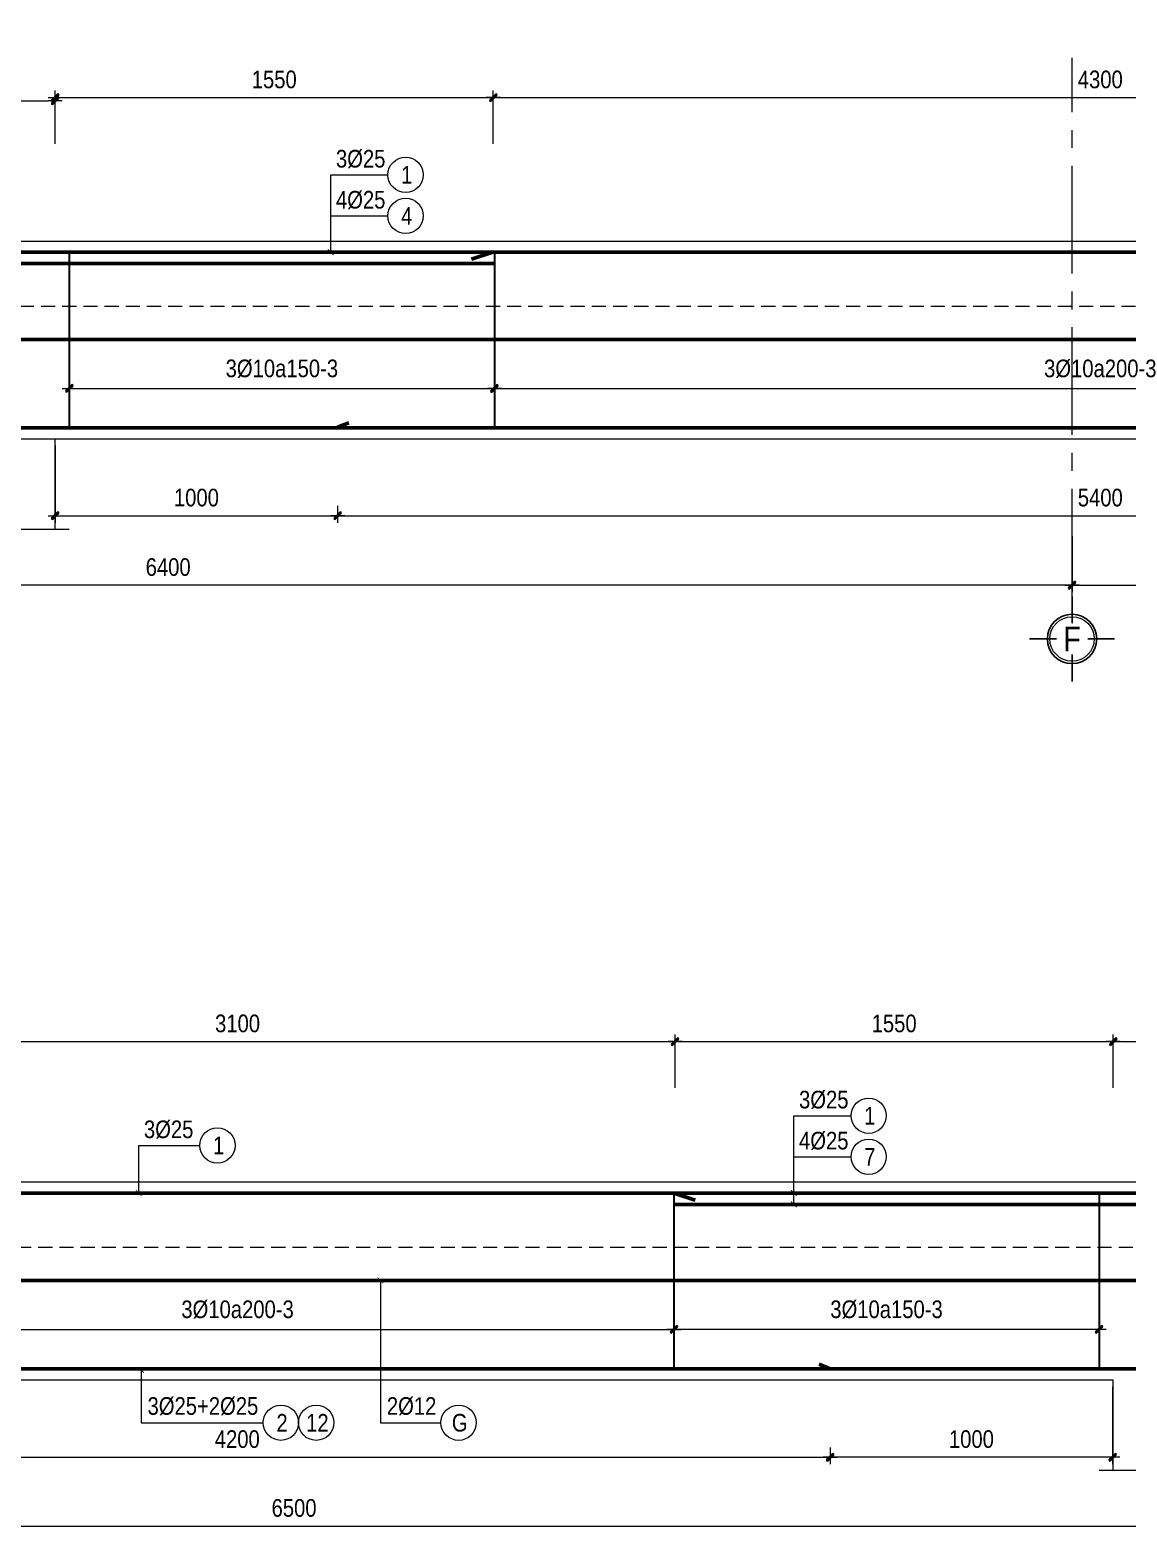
# Model space of a CAD drawing. Header units: millimetres. Extents: x 397144 to 8960116, y 345581 to 674207.
# Drawn here: x 4984848 to 4988732, y 606569 to 611866 of the extents above; entities that cross this region are included whole.
import ezdxf
from ezdxf.enums import TextEntityAlignment as Align
from ezdxf.xclip import XClip

# ---------------------------------------------------------------- set-up
doc = ezdxf.new("R2010")
doc.units = ezdxf.units.MM
doc.header["$XCLIPFRAME"] = 0
doc.header["$PDSIZE"] = -10
doc.linetypes.add('CENTER2', pattern=[28.575, 19.05, -3.175, 3.175, -3.175])
doc.linetypes.add('HIDDEN', pattern=[0.375, 0.25, -0.125])
doc.layers.get('0').update_dxf_attribs({"linetype": 'CONTINUOUS'})
doc.layers.get('Defpoints').update_dxf_attribs({"color": 12, "linetype": 'CONTINUOUS'})
for name, color, linetype, lineweight in [('2', 2, 'CONTINUOUS', 20), ('CDAI', 8, 'CONTINUOUS', 30), ('CTHEP', 2, 'CONTINUOUS', 50), ('DBAO', 3, 'CONTINUOUS', 20), ('DGIONG', 4, 'CONTINUOUS', 13), ('KTH', 150, 'CONTINUOUS', 5), ('Net khuat', 8, 'HIDDEN', 13), ('STICK', 1, 'CONTINUOUS', 9), ('TEXT', 7, 'CONTINUOUS', 15)]:
    doc.layers.add(name, color=color, linetype=linetype, lineweight=lineweight)
doc.layers.add('8', color=8, linetype='CONTINUOUS')
doc.styles.add('HELVECONDENSE', font='VHELVCN_0.TTF')
doc.styles.add('Star-HelCon', font='VHELVCN_0.TTF')
doc.styles.add('TTP-HelCon', font='VHELVCN_0.TTF')
doc.styles.add('VNI-HELVE-CONDENSE', font='VHELVCN_0.TTF')
doc.dimstyles.new('kc-25', dxfattribs={"dimtxt": 62.5, "dimasz": 20, "dimexe": 20, "dimexo": 50, "dimgap": 25, "dimtad": 3, "dimdec": 0, "dimzin": 0, "dimdsep": 46, "dimtxsty": 'VNI-HELVE-CONDENSE', "dimblk": 'DIM', "dimcen": 2.5, "dimclrd": 256, "dimclre": 154, "dimclrt": 7, "dimaunit": 1, "dimadec": 0, "dimazin": 0, "dimtfac": 1, "dimtdec": 0, "dimtix": 1, "dimtmove": 0, "dimatfit": 3, "dimldrblk": 'DOT', "dimfxl": 1, "dimtolj": 1, "dimtzin": 0, "dimarcsym": 0})
doc.dimstyles.new('TTP-25', dxfattribs={"dimscale": 25, "dimtxt": 2.5, "dimasz": 1, "dimexe": 1, "dimexo": 1, "dimgap": 0.09, "dimtad": 0, "dimdec": 4, "dimrnd": 5, "dimzin": 9, "dimdsep": 46, "dimtxsty": 'TTP-HelCon', "dimblk": 'Stick1', "dimcen": 0.09, "dimdle": 1.5, "dimclrd": 256, "dimclre": 256, "dimclrt": 7, "dimadec": 0, "dimazin": 0, "dimtfac": 1, "dimtdec": 4, "dimtmove": 0, "dimatfit": 3, "dimldrblk": '_ArchTick1', "dimfxl": 1, "dimtvp": 1, "dimtolj": 1, "dimtzin": 0, "dimarcsym": 0})

# ---------------------------------------------------------------- blocks, each defined once
blk = doc.blocks.new('CX26')
at = {"layer": 'CTHEP'}
blk.add_line((5058990.32788, 546786.46273), (5097842.02123, 546786.41461), dxfattribs=at)
for points in [[(5098025.38601, 546467.2151), (5098025.38601, 547095.40231), (5058836.60282, 547095.46705), (5058836.60282, 546469.20456)], [(5058871.81958, 546849.86797), (5058871.81958, 546473.47789), (5058871.81958, 546473.47789), (5059405.47064, 546473.45484), (5065606.60282, 546473.42655), (5066180.64833, 546473.42466), (5097991.31059, 546473.40252), (5097991.31059, 546996.27803)]]:
    blk.add_lwpolyline(points, dxfattribs=at)
at = {"layer": 'DBAO'}
blk.add_lwpolyline([(5090956.60421, 546434.3673), (5098055.38602, 546434.35991), (5098055.38602, 547134.35662), (5065754.50907, 547134.40146)], dxfattribs=at)
at = {"layer": 'Net khuat', "ltscale": 200}
blk.add_lwpolyline([(5058806.60282, 546904.47786), (5098055.38602, 546904.47786)], dxfattribs=at)
blk = doc.blocks.new('dau truc')
blk.add_circle((0, 0), 180)
at = {"layer": '8'}
for p, q in [((0, 127), (0, 345)), ((-127, 0), (-345, 0)), ((345, 0), (127, 0)), ((0, -345), (0, -127))]:
    blk.add_line(p, q, dxfattribs=at)
blk.add_circle((0, 0), 200, dxfattribs=at)
at = {"layer": 'TEXT', "style": 'HELVECONDENSE'}
blk.add_attdef('A', text='', height=233, dxfattribs=at).set_placement((0, 0), align=Align.MIDDLE)
blk = doc.blocks.new('Stick1')
at = {"layer": 'STICK'}
h = blk.add_hatch(color=256, dxfattribs=at)
edge = h.paths.add_edge_path()
edge.add_line((0.3, 0.5), (-0.5, -0.3))
edge.add_arc((-0.4, -0.4), 0.141, 135, 315)
edge.add_line((-0.3, -0.5), (0.5, 0.3))
edge.add_arc((0.4, 0.4), 0.141, 315, 495)
blk.add_line((1, 0), (-1, 0), dxfattribs=at)
blk.add_lwpolyline([(0.3, 0.5), (-0.5, -0.3, 1), (-0.3, -0.5), (0.5, 0.3, 1), (0.3, 0.5, 1)], format="xyb", dxfattribs=at)
blk = doc.blocks.new('*D8637')
at = {"layer": 'Defpoints', "color": 0, "transparency": 16777216}
for p in [(5079741.5, 532698.1), (5081246.5, 532615.6), (5079741.5, 532558.2)]:
    blk.add_point(p, dxfattribs=at)
at = {"layer": 'KTH', "lineweight": -2, "transparency": 16777216}
for p, q in [((5079741.5, 532673.1), (5079741.5, 532533.2)), ((5081246.5, 532590.6), (5081246.5, 532533.2)), ((5081221.5, 532558.2), (5079766.5, 532558.2))]:
    blk.add_line(p, q, dxfattribs=at)
at = {"layer": 'KTH', "lineweight": -2, "transparency": 16777216, "xscale": 25, "yscale": 25, "zscale": 25, "rotation": 180}
blk.add_blockref('Stick1', (5079741.5, 532558.2), dxfattribs=at)
at = {"layer": 'KTH', "lineweight": -2, "transparency": 16777216, "xscale": 25, "yscale": 25, "zscale": 25}
blk.add_blockref('Stick1', (5081246.5, 532558.2), dxfattribs=at)
at = {"layer": 'KTH', "color": 7, "transparency": 16777216, "insert": (5080494, 532628.1), "char_height": 62.5, "attachment_point": 5, "style": 'TTP-HelCon'}
blk.add_mtext('\\A1;3Þ10a150-3', dxfattribs=at)
blk = doc.blocks.new('_ArchTick1')
at = {"color": 0, "const_width": 3.81}
blk.add_lwpolyline([(-12.7, -12.7), (12.7, 12.7)], dxfattribs=at)
blk = doc.blocks.new('*D8639')
at = {"layer": 'Defpoints', "color": 0, "transparency": 16777216}
for p in [(5081896.5, 533577.1), (5081296.5, 533424), (5081896.5, 533424)]:
    blk.add_point(p, dxfattribs=at)
at = {"layer": 'KTH', "lineweight": -2, "transparency": 16777216}
for p, q in [((5081296.5, 533449), (5081296.5, 533602.1)), ((5081896.5, 533449), (5081896.5, 533602.1)), ((5081321.5, 533577.1), (5081871.5, 533577.1))]:
    blk.add_line(p, q, dxfattribs=at)
at = {"layer": 'KTH', "lineweight": -2, "transparency": 16777216, "xscale": 25, "yscale": 25, "zscale": 25, "rotation": 180}
blk.add_blockref('Stick1', (5081296.5, 533577.1), dxfattribs=at)
at = {"layer": 'KTH', "lineweight": -2, "transparency": 16777216, "xscale": 25, "yscale": 25, "zscale": 25}
blk.add_blockref('Stick1', (5081896.5, 533577.1), dxfattribs=at)
at = {"layer": 'KTH', "color": 7, "transparency": 16777216, "insert": (5081596.5, 533641), "char_height": 62.5, "attachment_point": 5, "style": 'TTP-HelCon'}
blk.add_mtext('\\A1;600', dxfattribs=at)
blk = doc.blocks.new('*D8610')
at = {"layer": 'Defpoints', "color": 0, "transparency": 16777216}
for p in [(5081296.5, 533577), (5079745.5, 533388), (5081296.5, 533388)]:
    blk.add_point(p, dxfattribs=at)
at = {"layer": 'KTH', "lineweight": -2, "transparency": 16777216}
for p, q in [((5079745.5, 533413), (5079745.5, 533602)), ((5081296.5, 533413), (5081296.5, 533602)), ((5079770.5, 533577), (5081271.5, 533577))]:
    blk.add_line(p, q, dxfattribs=at)
at = {"layer": 'KTH', "lineweight": -2, "transparency": 16777216, "xscale": 25, "yscale": 25, "zscale": 25, "rotation": 180}
blk.add_blockref('Stick1', (5079745.5, 533577), dxfattribs=at)
at = {"layer": 'KTH', "lineweight": -2, "transparency": 16777216, "xscale": 25, "yscale": 25, "zscale": 25}
blk.add_blockref('Stick1', (5081296.5, 533577), dxfattribs=at)
at = {"layer": 'KTH', "color": 7, "transparency": 16777216, "insert": (5080521, 533640.9), "char_height": 62.5, "attachment_point": 5, "style": 'TTP-HelCon'}
blk.add_mtext('\\A1;1550', dxfattribs=at)
blk = doc.blocks.new('*D8615')
at = {"layer": 'Defpoints', "color": 0, "transparency": 16777216}
for p in [(5076651.5, 532698.2), (5079741.5, 532698.1), (5079741.5, 532558.1)]:
    blk.add_point(p, dxfattribs=at)
at = {"layer": 'KTH', "lineweight": -2, "transparency": 16777216}
for p, q in [((5076651.5, 532673.2), (5076651.5, 532533.1)), ((5079741.5, 532673.1), (5079741.5, 532533.1)), ((5076676.5, 532558.1), (5079716.5, 532558.1))]:
    blk.add_line(p, q, dxfattribs=at)
at = {"layer": 'KTH', "lineweight": -2, "transparency": 16777216, "xscale": 25, "yscale": 25, "zscale": 25, "rotation": 180}
blk.add_blockref('Stick1', (5076651.5, 532558.1), dxfattribs=at)
at = {"layer": 'KTH', "lineweight": -2, "transparency": 16777216, "xscale": 25, "yscale": 25, "zscale": 25}
blk.add_blockref('Stick1', (5079741.5, 532558.1), dxfattribs=at)
at = {"layer": 'KTH', "color": 7, "transparency": 16777216, "insert": (5078196.5, 532628), "char_height": 62.5, "attachment_point": 5, "style": 'TTP-HelCon'}
blk.add_mtext('\\A1;3Þ10a200-3', dxfattribs=at)
blk = doc.blocks.new('*D8617')
at = {"layer": 'Defpoints', "color": 0, "transparency": 16777216}
for p in [(5079745.5, 533577), (5076647.5, 533399), (5079745.5, 533388)]:
    blk.add_point(p, dxfattribs=at)
at = {"layer": 'KTH', "lineweight": -2, "transparency": 16777216}
for p, q in [((5076647.5, 533424), (5076647.5, 533602)), ((5079745.5, 533413), (5079745.5, 533602)), ((5076672.5, 533577), (5079720.5, 533577))]:
    blk.add_line(p, q, dxfattribs=at)
at = {"layer": 'KTH', "lineweight": -2, "transparency": 16777216, "xscale": 25, "yscale": 25, "zscale": 25, "rotation": 180}
blk.add_blockref('Stick1', (5076647.5, 533577), dxfattribs=at)
at = {"layer": 'KTH', "lineweight": -2, "transparency": 16777216, "xscale": 25, "yscale": 25, "zscale": 25}
blk.add_blockref('Stick1', (5079745.5, 533577), dxfattribs=at)
at = {"layer": 'KTH', "color": 7, "transparency": 16777216, "insert": (5078196.5, 533640.9), "char_height": 62.5, "attachment_point": 5, "style": 'TTP-HelCon'}
blk.add_mtext('\\A1;3100', dxfattribs=at)
blk = doc.blocks.new('DIM')
h = blk.add_hatch(color=1)
h.paths.add_polyline_path([(0.49, 0.29, 1), (0.29, 0.49), (-0.19, 0), (0.19, 0)])
h.paths.add_polyline_path([(0.19, 0), (-0.19, 0), (-0.49, -0.29, 1), (-0.29, -0.49)])
at = {"color": 9}
for p, q in [((-0.19, 0), (-1.5, 0)), ((0.19, 0), (1.5, 0))]:
    blk.add_line(p, q, dxfattribs=at)
at = {"color": 1}
for p, q in [((-0.49, -0.29), (0.29, 0.49)), ((-0.29, -0.49), (0.49, 0.29)), ((-0.19, 0), (0.19, 0))]:
    blk.add_line(p, q, dxfattribs=at)
blk.add_arc((-0.39, -0.39), 0.138, 135, 315, dxfattribs=at)
blk = doc.blocks.new('*D1586')
at = {"layer": 'Defpoints', "color": 0, "transparency": 16777216}
for p in [(5065046.5, 532059.7), (5075146.5, 532059.7), (5075146.5, 531861.7)]:
    blk.add_point(p, dxfattribs=at)
at = {"layer": 'KTH', "lineweight": -2, "transparency": 16777216}
for p, q in [((5065046.5, 532034.7), (5065046.5, 531836.7)), ((5075146.5, 532034.7), (5075146.5, 531836.7)), ((5065071.5, 531861.7), (5075121.5, 531861.7))]:
    blk.add_line(p, q, dxfattribs=at)
at = {"layer": 'KTH', "lineweight": -2, "transparency": 16777216, "xscale": 25, "yscale": 25, "zscale": 25, "rotation": 180}
blk.add_blockref('Stick1', (5065046.5, 531861.7), dxfattribs=at)
at = {"layer": 'KTH', "lineweight": -2, "transparency": 16777216, "xscale": 25, "yscale": 25, "zscale": 25}
blk.add_blockref('Stick1', (5075146.5, 531861.7), dxfattribs=at)
at = {"layer": 'KTH', "color": 7, "transparency": 16777216, "insert": (5070096.5, 531925.5), "char_height": 62.5, "attachment_point": 5, "style": 'TTP-HelCon'}
blk.add_mtext('\\A1;10100', dxfattribs=at)
blk = doc.blocks.new('*D1587')
at = {"layer": 'Defpoints', "color": 0, "transparency": 16777216}
for p in [(5075146.5, 532059.7), (5081646.5, 531958.5), (5081646.5, 531861.7)]:
    blk.add_point(p, dxfattribs=at)
at = {"layer": 'KTH', "lineweight": -2, "transparency": 16777216}
for p, q in [((5075146.5, 532034.7), (5075146.5, 531836.7)), ((5081646.5, 531933.5), (5081646.5, 531836.7)), ((5075171.5, 531861.7), (5081621.5, 531861.7))]:
    blk.add_line(p, q, dxfattribs=at)
at = {"layer": 'KTH', "lineweight": -2, "transparency": 16777216, "xscale": 25, "yscale": 25, "zscale": 25, "rotation": 180}
blk.add_blockref('Stick1', (5075146.5, 531861.7), dxfattribs=at)
at = {"layer": 'KTH', "lineweight": -2, "transparency": 16777216, "xscale": 25, "yscale": 25, "zscale": 25}
blk.add_blockref('Stick1', (5081646.5, 531861.7), dxfattribs=at)
at = {"layer": 'KTH', "color": 7, "transparency": 16777216, "insert": (5078396.5, 531925.5), "char_height": 62.5, "attachment_point": 5, "style": 'TTP-HelCon'}
blk.add_mtext('\\A1;6500', dxfattribs=at)
blk = doc.blocks.new('*D8594')
at = {"layer": 'Defpoints', "color": 0, "transparency": 16777216}
for p in [(5081294.5, 532379.7), (5080294.5, 532165.4), (5080294.5, 532105.5)]:
    blk.add_point(p, dxfattribs=at)
at = {"layer": 'KTH', "lineweight": -2, "transparency": 16777216}
for p, q in [((5081294.5, 532354.7), (5081294.5, 532080.5)), ((5080294.5, 532140.4), (5080294.5, 532080.5)), ((5081269.5, 532105.5), (5080319.5, 532105.5))]:
    blk.add_line(p, q, dxfattribs=at)
at = {"layer": 'KTH', "lineweight": -2, "transparency": 16777216, "xscale": 25, "yscale": 25, "zscale": 25, "rotation": 180}
blk.add_blockref('Stick1', (5080294.5, 532105.5), dxfattribs=at)
at = {"layer": 'KTH', "lineweight": -2, "transparency": 16777216, "xscale": 25, "yscale": 25, "zscale": 25}
blk.add_blockref('Stick1', (5081294.5, 532105.5), dxfattribs=at)
at = {"layer": 'KTH', "color": 7, "transparency": 16777216, "insert": (5080794.5, 532169.3), "char_height": 62.5, "attachment_point": 5, "style": 'TTP-HelCon'}
blk.add_mtext('\\A1;1000', dxfattribs=at)
blk = doc.blocks.new('*D8595')
at = {"layer": 'Defpoints', "color": 0, "transparency": 16777216}
for p in [(5076096.5, 532165.4), (5080294.5, 532140.4), (5080294.5, 532105.5)]:
    blk.add_point(p, dxfattribs=at)
at = {"layer": 'KTH', "lineweight": -2, "transparency": 16777216}
for p, q in [((5076096.5, 532140.4), (5076096.5, 532080.5)), ((5076121.5, 532105.5), (5080269.5, 532105.5)), ((5080294.5, 532115.4), (5080294.5, 532080.5))]:
    blk.add_line(p, q, dxfattribs=at)
at = {"layer": 'KTH', "lineweight": -2, "transparency": 16777216, "xscale": 25, "yscale": 25, "zscale": 25, "rotation": 180}
blk.add_blockref('Stick1', (5076096.5, 532105.5), dxfattribs=at)
at = {"layer": 'KTH', "lineweight": -2, "transparency": 16777216, "xscale": 25, "yscale": 25, "zscale": 25}
blk.add_blockref('Stick1', (5080294.5, 532105.5), dxfattribs=at)
at = {"layer": 'KTH', "color": 7, "transparency": 16777216, "insert": (5078195.5, 532169.3), "char_height": 62.5, "attachment_point": 5, "style": 'TTP-HelCon'}
blk.add_mtext('\\A1;4200', dxfattribs=at)
blk = doc.blocks.new('*D8581')
at = {"layer": 'Defpoints', "color": 0, "transparency": 16777216}
for p in [(5063001.5, 532698.2), (5061496.5, 532615.6), (5063001.5, 532558.2)]:
    blk.add_point(p, dxfattribs=at)
at = {"layer": 'KTH', "lineweight": -2, "transparency": 16777216}
for p, q in [((5063001.5, 532673.2), (5063001.5, 532533.2)), ((5061496.5, 532590.6), (5061496.5, 532533.2)), ((5061521.5, 532558.2), (5062976.5, 532558.2))]:
    blk.add_line(p, q, dxfattribs=at)
at = {"layer": 'KTH', "lineweight": -2, "transparency": 16777216, "xscale": 25, "yscale": 25, "zscale": 25, "rotation": 180}
blk.add_blockref('Stick1', (5061496.5, 532558.2), dxfattribs=at)
at = {"layer": 'KTH', "lineweight": -2, "transparency": 16777216, "xscale": 25, "yscale": 25, "zscale": 25}
blk.add_blockref('Stick1', (5063001.5, 532558.2), dxfattribs=at)
at = {"layer": 'KTH', "color": 7, "transparency": 16777216, "insert": (5062249, 532628.1), "char_height": 62.5, "attachment_point": 5, "style": 'TTP-HelCon'}
blk.add_mtext('\\A1;3Þ10a150-3', dxfattribs=at)
blk = doc.blocks.new('*D8582')
at = {"layer": 'Defpoints', "color": 0, "transparency": 16777216}
for p in [(5061446.5, 533577.1), (5060846.5, 533424), (5061446.5, 533424)]:
    blk.add_point(p, dxfattribs=at)
at = {"layer": 'KTH', "lineweight": -2, "transparency": 16777216}
for p, q in [((5060846.5, 533449), (5060846.5, 533602.1)), ((5061446.5, 533449), (5061446.5, 533602.1)), ((5060871.5, 533577.1), (5061421.5, 533577.1))]:
    blk.add_line(p, q, dxfattribs=at)
at = {"layer": 'KTH', "lineweight": -2, "transparency": 16777216, "xscale": 25, "yscale": 25, "zscale": 25, "rotation": 180}
blk.add_blockref('Stick1', (5060846.5, 533577.1), dxfattribs=at)
at = {"layer": 'KTH', "lineweight": -2, "transparency": 16777216, "xscale": 25, "yscale": 25, "zscale": 25}
blk.add_blockref('Stick1', (5061446.5, 533577.1), dxfattribs=at)
at = {"layer": 'KTH', "color": 7, "transparency": 16777216, "insert": (5061146.5, 533641), "char_height": 62.5, "attachment_point": 5, "style": 'TTP-HelCon'}
blk.add_mtext('\\A1;600', dxfattribs=at)
blk = doc.blocks.new('*D8584')
at = {"layer": 'Defpoints', "color": 0, "transparency": 16777216}
for p in [(5062997.5, 533588), (5061446.5, 533399), (5062997.5, 533399)]:
    blk.add_point(p, dxfattribs=at)
at = {"layer": 'KTH', "lineweight": -2, "transparency": 16777216}
for p, q in [((5061446.5, 533424), (5061446.5, 533613)), ((5061471.5, 533588), (5062972.5, 533588)), ((5062997.5, 533424), (5062997.5, 533613))]:
    blk.add_line(p, q, dxfattribs=at)
at = {"layer": 'KTH', "lineweight": -2, "transparency": 16777216, "xscale": 25, "yscale": 25, "zscale": 25, "rotation": 180}
blk.add_blockref('Stick1', (5061446.5, 533588), dxfattribs=at)
at = {"layer": 'KTH', "lineweight": -2, "transparency": 16777216, "xscale": 25, "yscale": 25, "zscale": 25}
blk.add_blockref('Stick1', (5062997.5, 533588), dxfattribs=at)
at = {"layer": 'KTH', "color": 7, "transparency": 16777216, "insert": (5062222, 533651.9), "char_height": 62.5, "attachment_point": 5, "style": 'TTP-HelCon'}
blk.add_mtext('\\A1;1550', dxfattribs=at)
blk = doc.blocks.new('*D8586')
at = {"layer": 'Defpoints', "color": 0, "transparency": 16777216}
for p in [(5061446.5, 532381.7), (5062446.5, 532167.5), (5062446.5, 532107.6)]:
    blk.add_point(p, dxfattribs=at)
at = {"layer": 'KTH', "lineweight": -2, "transparency": 16777216}
for p, q in [((5061446.5, 532356.7), (5061446.5, 532082.6)), ((5061471.5, 532107.6), (5062421.5, 532107.6)), ((5062446.5, 532142.5), (5062446.5, 532082.6))]:
    blk.add_line(p, q, dxfattribs=at)
at = {"layer": 'KTH', "lineweight": -2, "transparency": 16777216, "xscale": 25, "yscale": 25, "zscale": 25, "rotation": 180}
blk.add_blockref('Stick1', (5061446.5, 532107.6), dxfattribs=at)
at = {"layer": 'KTH', "lineweight": -2, "transparency": 16777216, "xscale": 25, "yscale": 25, "zscale": 25}
blk.add_blockref('Stick1', (5062446.5, 532107.6), dxfattribs=at)
at = {"layer": 'KTH', "color": 7, "transparency": 16777216, "insert": (5061946.5, 532171.4), "char_height": 62.5, "attachment_point": 5, "style": 'TTP-HelCon'}
blk.add_mtext('\\A1;1000', dxfattribs=at)
blk = doc.blocks.new('*D8587')
at = {"layer": 'Defpoints', "color": 0, "transparency": 16777216}
for p in [(5067295.5, 533588), (5062997.5, 533399), (5067295.5, 533413)]:
    blk.add_point(p, dxfattribs=at)
at = {"layer": 'KTH', "lineweight": -2, "transparency": 16777216}
for p, q in [((5062997.5, 533424), (5062997.5, 533613)), ((5063022.5, 533588), (5067270.5, 533588)), ((5067295.5, 533438), (5067295.5, 533613))]:
    blk.add_line(p, q, dxfattribs=at)
at = {"layer": 'KTH', "lineweight": -2, "transparency": 16777216, "xscale": 25, "yscale": 25, "zscale": 25, "rotation": 180}
blk.add_blockref('Stick1', (5062997.5, 533588), dxfattribs=at)
at = {"layer": 'KTH', "lineweight": -2, "transparency": 16777216, "xscale": 25, "yscale": 25, "zscale": 25}
blk.add_blockref('Stick1', (5067295.5, 533588), dxfattribs=at)
at = {"layer": 'KTH', "color": 7, "transparency": 16777216, "insert": (5065146.5, 533651.9), "char_height": 62.5, "attachment_point": 5, "style": 'TTP-HelCon'}
blk.add_mtext('\\A1;4300', dxfattribs=at)
blk = doc.blocks.new('*D8588')
at = {"layer": 'Defpoints', "color": 0, "transparency": 16777216}
for p in [(5067846.5, 532354.7), (5062446.5, 532167.5), (5067846.5, 532107.6)]:
    blk.add_point(p, dxfattribs=at)
at = {"layer": 'KTH', "lineweight": -2, "transparency": 16777216}
for p, q in [((5067846.5, 532329.7), (5067846.5, 532082.6)), ((5062446.5, 532142.5), (5062446.5, 532082.6)), ((5062471.5, 532107.6), (5067821.5, 532107.6))]:
    blk.add_line(p, q, dxfattribs=at)
at = {"layer": 'KTH', "lineweight": -2, "transparency": 16777216, "xscale": 25, "yscale": 25, "zscale": 25, "rotation": 180}
blk.add_blockref('Stick1', (5062446.5, 532107.6), dxfattribs=at)
at = {"layer": 'KTH', "lineweight": -2, "transparency": 16777216, "xscale": 25, "yscale": 25, "zscale": 25}
blk.add_blockref('Stick1', (5067846.5, 532107.6), dxfattribs=at)
at = {"layer": 'KTH', "color": 7, "transparency": 16777216, "insert": (5065146.5, 532171.4), "char_height": 62.5, "attachment_point": 5, "style": 'TTP-HelCon'}
blk.add_mtext('\\A1;5400', dxfattribs=at)
blk = doc.blocks.new('*D1590')
at = {"layer": 'Defpoints', "color": 0, "transparency": 16777216}
for p in [(5065046.5, 532059.7), (5058646.5, 531980), (5058646.5, 531861.7)]:
    blk.add_point(p, dxfattribs=at)
at = {"layer": 'KTH', "lineweight": -2, "transparency": 16777216}
for p, q in [((5065046.5, 532034.7), (5065046.5, 531836.7)), ((5058646.5, 531955), (5058646.5, 531836.7)), ((5065021.5, 531861.7), (5058671.5, 531861.7))]:
    blk.add_line(p, q, dxfattribs=at)
at = {"layer": 'KTH', "lineweight": -2, "transparency": 16777216, "xscale": 25, "yscale": 25, "zscale": 25, "rotation": 180}
blk.add_blockref('Stick1', (5058646.5, 531861.7), dxfattribs=at)
at = {"layer": 'KTH', "lineweight": -2, "transparency": 16777216, "xscale": 25, "yscale": 25, "zscale": 25}
blk.add_blockref('Stick1', (5065046.5, 531861.7), dxfattribs=at)
at = {"layer": 'KTH', "color": 7, "transparency": 16777216, "insert": (5061846.5, 531925.5), "char_height": 62.5, "attachment_point": 5, "style": 'TTP-HelCon'}
blk.add_mtext('\\A1;6400', dxfattribs=at)
blk = doc.blocks.new('*D8590')
at = {"layer": 'Defpoints', "color": 0, "transparency": 16777216}
for p in [(5063001.5, 532698.2), (5067291.5, 532698.1), (5067291.5, 532558.1)]:
    blk.add_point(p, dxfattribs=at)
at = {"layer": 'KTH', "lineweight": -2, "transparency": 16777216}
for p, q in [((5063001.5, 532673.2), (5063001.5, 532533.1)), ((5067291.5, 532673.1), (5067291.5, 532533.1)), ((5063026.5, 532558.1), (5067266.5, 532558.1))]:
    blk.add_line(p, q, dxfattribs=at)
at = {"layer": 'KTH', "lineweight": -2, "transparency": 16777216, "xscale": 25, "yscale": 25, "zscale": 25, "rotation": 180}
blk.add_blockref('Stick1', (5063001.5, 532558.1), dxfattribs=at)
at = {"layer": 'KTH', "lineweight": -2, "transparency": 16777216, "xscale": 25, "yscale": 25, "zscale": 25}
blk.add_blockref('Stick1', (5067291.5, 532558.1), dxfattribs=at)
at = {"layer": 'KTH', "color": 7, "transparency": 16777216, "insert": (5065146.5, 532628), "char_height": 62.5, "attachment_point": 5, "style": 'TTP-HelCon'}
blk.add_mtext('\\A1;3Þ10a200-3', dxfattribs=at)
blk = doc.blocks.new('CX29')
at = {"layer": 'CTHEP'}
blk.add_line((5040791.73058, 522625.55855), (5088196.68235, 522625.51042), dxfattribs=at)
for points in [[(5088380.04714, 522306.31091), (5088380.04714, 522934.49812), (5040638.00552, 522934.56286), (5040638.00552, 522308.30037)], [(5040673.22228, 522688.96378), (5040673.22228, 522312.57371), (5040673.22228, 522312.57371), (5040906.87594, 522312.55065), (5053058.00553, 522312.52236), (5053632.05103, 522312.52048), (5088308.99188, 522312.49833), (5088308.99188, 522835.37385)]]:
    blk.add_lwpolyline(points, dxfattribs=at)
at = {"layer": 'DBAO'}
for points in [[(5040608.00552, 521953.57045), (5040608.00552, 522973.7336), (5053205.91177, 522973.49454)], [(5088418.00552, 521953.49448), (5088418.00552, 522973.44839), (5053205.91177, 522973.49728)], [(5040908.00552, 521953.56662), (5040908.00552, 522273.54081), (5053058.00553, 522273.49831), (5053058.00553, 521953.49831)]]:
    blk.add_lwpolyline(points, dxfattribs=at)
at = {"layer": 'Net khuat', "ltscale": 200}
blk.add_lwpolyline([(5040608.00552, 522743.57367), (5088410.04714, 522743.57367)], dxfattribs=at)
blk = doc.blocks.new('CX28')
at = {"layer": 'CDAI', "ltscale": 52.5}
for p, q in [((5061496.45318, 533044.72297), (5061496.45318, 532418.70683)), ((5063001.45318, 533044.65466), (5063001.45318, 532418.68366)), ((5079741.45717, 533044.65466), (5079741.45717, 532418.68366)), ((5081246.45717, 533044.7268), (5081246.45717, 532414.7268))]:
    blk.add_line(p, q, dxfattribs=at)
at = {"layer": 'CTHEP'}
for p, q in [((5058841.45578, 533000.65466), (5063001.45318, 533000.65466)), ((5062920.45717, 533015.65083), (5062995.45717, 533040.65083)), ((5079816.45717, 533015.65466), (5079741.45717, 533040.65466)), ((5079745.49665, 533000.71364), (5083895.45857, 533000.71364)), ((5053030.18222, 532731.7149), (5097531.87558, 532731.66677)), ((5062446.45717, 532420.76639), (5062485.95617, 532436.45826)), ((5080294.45717, 532418.67345), (5080254.95818, 532434.36533))]:
    blk.add_line(p, q, dxfattribs=at)
for points in [[(5097715.24036, 532412.46726), (5097715.24036, 533040.65447), (5052876.45717, 533040.71921), (5052876.45717, 532414.45672)], [(5052911.67392, 532795.12013), (5052911.67392, 532418.73006), (5052911.67392, 532418.73006), (5053145.32759, 532418.707), (5068846.45578, 532418.67871), (5069420.50128, 532418.67683), (5097679.69928, 532418.65468), (5097679.69928, 532941.5302)]]:
    blk.add_lwpolyline(points, dxfattribs=at)
at = {"layer": 'DBAO'}
for points in [[(5052846.45717, 532059.7268), (5052846.45717, 533079.88995), (5068994.36202, 533079.65089)], [(5090646.45856, 532379.61946), (5097745.24037, 532379.61208), (5097745.24037, 533079.60878), (5068994.36202, 533079.65363)], [(5053146.45717, 532059.72297), (5053146.45717, 532379.69716), (5068846.45578, 532379.65466), (5068846.45578, 532059.65466)], [(5061446.45717, 532059.65083), (5061446.45717, 532379.65083)], [(5075096.45857, 532379.64031), (5081296.45717, 532379.63055)], [(5081296.45717, 532059.7268), (5081296.45717, 532379.7268)]]:
    blk.add_lwpolyline(points, dxfattribs=at)
at = {"layer": 'DGIONG'}
for points in [[(5060796.45578, 532059.7268), (5061021.45578, 532059.7268), (5061021.45578, 532109.7268), (5061121.45578, 532009.7268), (5061121.45578, 532059.7268), (5061496.45318, 532059.72297)], [(5081246.45717, 532059.7268), (5081471.45717, 532059.7268), (5081471.45717, 532109.7268), (5081571.45717, 532009.7268), (5081571.45717, 532059.7268), (5081946.45457, 532059.72297)]]:
    blk.add_lwpolyline(points, dxfattribs=at)
for centre in [(5062687.0356, 533314.53119), (5080430.74435, 533314.53119), (5078125.14657, 533209.23913), (5062687.0356, 533169.23219), (5080430.74435, 533169.23219), (5078349.89416, 532227.68576), (5078474.89416, 532227.68576), (5078978.88999, 532227.64113)]:
    blk.add_circle(centre, 62.5, dxfattribs=at)
at = {"layer": 'Net khuat', "linetype": 'CENTER2', "ltscale": 20}
blk.add_line((5065046.45717, 531822.23302), (5065046.45717, 533827.57566), dxfattribs=at)
at = {"layer": 'Net khuat', "ltscale": 200}
blk.add_lwpolyline([(5052846.45717, 532849.73002), (5097745.24037, 532849.73002)], dxfattribs=at)
at = {"layer": '2', "ltscale": 300}
ref = blk.add_blockref('dau truc', (5065046.45717, 531671.36848), dxfattribs=dict(at, xscale=0.4367131292819977, yscale=0.4367131292819977, zscale=0.4367131292819977))
ref.add_attrib('A', 'F', dxfattribs={"layer": 'TEXT', "height": 87.5, "style": 'HELVECONDENSE'}).set_placement((5065046.45717, 531671.36848), align=Align.MIDDLE)
at = {"layer": 'TEXT', "style": 'TTP-HelCon'}
for s, p in [('3Þ25', (5062440.52555, 533340.38413)), ('3Þ25', (5080184.2343, 533340.38413)), ('3Þ25', (5077865.02268, 533235.09207, 0)), ('4Þ25', (5062440.52555, 533195.08513)), ('4Þ25', (5080184.2343, 533195.08513)), ('3Þ25+2Þ25', (5077877.81703, 532255.58282, 0)), ('2Þ12', (5078725.08213, 532255.53818, 0))]:
    blk.add_text(s, height=62.5, dxfattribs=at).set_placement(p)
at = {"layer": 'TEXT', "style": 'Star-HelCon'}
for s, p in [('1', (5062691.20227, 533314.53119)), ('1', (5080434.91102, 533314.53119)), ('1', (5078129.31323, 533209.23913)), ('4', (5062691.20227, 533169.23219)), ('7', (5080434.91102, 533169.23219)), ('2', (5078354.06083, 532227.68576)), ('12', (5078479.06083, 532227.68576)), ('G', (5078983.05666, 532227.64113))]:
    blk.add_text(s, height=62.5, dxfattribs=at).set_placement(p, align=Align.MIDDLE)
at = {"layer": 'KTH'}
for base, p1, p2, picture, middle in [((5062997.45318, 533588.02825), (5061446.45318, 533399.02441), (5062997.45318, 533399.02441), '*D8584', (5062221.95318, 533651.86158)), ((5067295.45578, 533588.02825), (5062997.45318, 533399.02441), (5067295.45578, 533413.04517), '*D8587', (5065146.45448, 533651.86158)), ((5061446.45318, 533577.12114), (5060846.45578, 533424.02441), (5061446.45318, 533424.02441), '*D8582', (5061146.45448, 533640.95447)), ((5079745.45717, 533577.049), (5076647.45457, 533399.02441), (5079745.45717, 533388.04517), '*D8617', (5078196.45587, 533640.88234)), ((5081296.45717, 533577.049), (5079745.45717, 533388.04517), (5081296.45717, 533388.04517), '*D8610', (5080520.95717, 533640.88234)), ((5081896.45457, 533577.12114), (5081296.45717, 533424.02441), (5081896.45457, 533424.02441), '*D8639', (5081596.45587, 533640.95447)), ((5080294.45717, 532105.46496), (5081294.45717, 532379.65083), (5080294.45717, 532165.41614), '*D8594', (5080794.45717, 532169.2983)), ((5058646.45717, 531861.66974), (5065046.45717, 532059.65275), (5058646.45717, 531979.96286), '*D1590', (5061846.45717, 531925.50307)), ((5075146.45717, 531861.66974), (5065046.45717, 532059.65275), (5075146.45717, 532059.65275), '*D1586', (5070096.45717, 531925.50307)), ((5081646.45717, 531861.66974), (5075146.45717, 532059.65275), (5081646.45717, 531958.52092), '*D1587', (5078396.45717, 531925.50307))]:
    dim = blk.add_linear_dim(base=base, p1=p1, p2=p2, angle=180, dimstyle='TTP-25', override={"dimtmove": 1}, dxfattribs=at)
    dim.commit()
    dim.dimension.update_dxf_attribs({"geometry": picture, "text_midpoint": middle})
for base, p1, p2, text, picture, middle in [((5063001.45318, 532558.15061), (5061496.45318, 532615.62396), (5063001.45318, 532698.16379), '3Þ10a150-3', '*D8581', (5062248.95318, 532628.06728)), ((5067291.45578, 532558.07525), (5063001.45318, 532698.16379), (5067291.45578, 532698.09549), '3Þ10a200-3', '*D8590', (5065146.45448, 532627.99192)), ((5079741.45717, 532558.07525), (5076651.45457, 532698.16379), (5079741.45717, 532698.09549), '3Þ10a200-3', '*D8615', (5078196.45587, 532627.99192))]:
    dim = blk.add_linear_dim(base=base, p1=p1, p2=p2, text=text, dimstyle='TTP-25', override={"dimtmove": 1}, dxfattribs=at)
    dim.commit()
    dim.dimension.update_dxf_attribs({"geometry": picture, "text_midpoint": middle})
dim = blk.add_linear_dim(base=(5079741.45717, 532558.15061), p1=(5081246.45717, 532615.62396), p2=(5079741.45717, 532698.09549), angle=180, text='3Þ10a150-3', dimstyle='TTP-25', override={"dimtmove": 1}, dxfattribs=at)
dim.commit()
dim.dimension.update_dxf_attribs({"geometry": '*D8637', "text_midpoint": (5080493.95717, 532628.06728)})
for base, p1, p2, picture, middle in [((5062446.45717, 532107.5579), (5061446.45717, 532381.74377), (5062446.45717, 532167.50907), '*D8586', (5061946.45717, 532171.39123)), ((5067846.45578, 532107.5579), (5062446.45717, 532167.50907), (5067846.45578, 532354.69716), '*D8588', (5065146.45647, 532171.39123)), ((5080294.45717, 532105.46496), (5076096.45857, 532165.41614), (5080294.45717, 532140.41614), '*D8595', (5078195.45787, 532169.2983))]:
    dim = blk.add_linear_dim(base=base, p1=p1, p2=p2, dimstyle='TTP-25', override={"dimtmove": 1}, dxfattribs=at)
    dim.commit()
    dim.dimension.update_dxf_attribs({"geometry": picture, "text_midpoint": middle})
at = {"layer": 'DGIONG'}
for points in [[(5062422.01378, 533040.72308), (5062422.01352, 533314.53119), (5062624.5356, 533314.53119)], [(5080165.72253, 533040.72308), (5080165.72227, 533314.53119), (5080368.24435, 533314.53119)], [(5077846.51091, 533040.73002), (5077846.51065, 533209.23913), (5078062.64657, 533209.23913)], [(5062422.01337, 533040.71273), (5062422.01317, 533169.23219), (5062624.53525, 533169.23219)], [(5080165.72218, 533000.72308), (5080165.72192, 533169.23219), (5080368.244, 533169.23219)], [(5078702.07195, 532731.68569), (5078702.07009, 532227.64113), (5078916.38999, 532227.64113)], [(5077854.80526, 532414.73002), (5077854.805, 532227.68576), (5078287.39416, 532227.68576)]]:
    blk.add_leader(points, dimstyle='kc-25', override={"dimtad": 0, "dimldrblk": 'ArchTick', "dimfxl": 100, "dimarcsym": 1}, dxfattribs=at)

msp = doc.modelspace()

# ---------------------------------------------------------------- block references
at = {"layer": 'DBAO'}
ref = msp.add_blockref('CX29', (-54836.20607, 88430.13783), dxfattribs=at)
XClip(ref).set_block_clipping_path([(5052647.457110296, 521291.834425699), (5069814.4529135572, 523623.1797792785)])
ref = msp.add_blockref('CX28', (-76509.46372, 78038.40234), dxfattribs=at)
XClip(ref).set_block_clipping_path([(5052406.2717898898, 531415.0863900818), (5069589.5742360996, 533729.3399608198)])
ref = msp.add_blockref('CX26', (-104281.28746, 63236.64616), dxfattribs=at)
XClip(ref).set_block_clipping_path([(5058375.3520031003, 545501.5080415923), (5075630.448648924, 547795.0708696508)])
ref = msp.add_blockref('CX29', (-71047.30223, 86066.57714), dxfattribs=at)
XClip(ref).set_block_clipping_path([(5068886.8367451904, 521317.6238129262), (5085656.3777450388, 523623.1797792785)])
ref = msp.add_blockref('CX28', (-92613.77133, 74707.18727), dxfattribs=at)
XClip(ref).set_block_clipping_path([(5068715.8839562088, 531416.7996376278), (5082106.5128446845, 533729.3399608198)])

doc.saveas('drawing.dxf')
